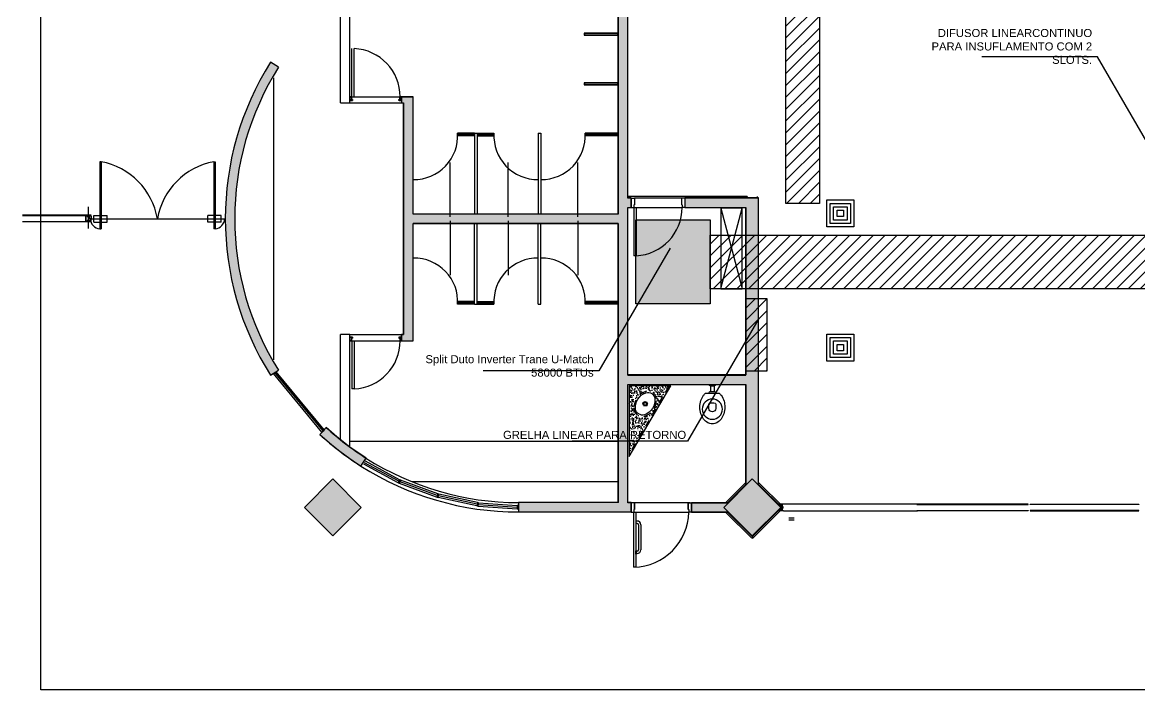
# Model space of a CAD drawing. Header units: millimetres. Extents: x 182 to 575, y -105 to 95.
# Drawn here: x 301.66 to 318.31, y -104.97 to -95.02 of the extents above; entities that cross this region are included whole.
import ezdxf

# ---------------------------------------------------------------- set-up
doc = ezdxf.new("R2010")
doc.units = ezdxf.units.MM
doc.header["$MEASUREMENT"] = 0
doc.linetypes.add('DASHED', pattern=[0.75, 0.5, -0.25])
doc.layers.add('ar condicionado', color=160, linetype='Continuous')
doc.layers.add('base', color=253, linetype='Continuous')
doc.styles.add('ARIAL', font='arial.ttf')
pattern_1 = [(45, (0, -100), (-0.088388348, 0.088388348), [])]

# ---------------------------------------------------------------- blocks, each defined once
blk = doc.blocks.new('XR_BL2_AND_MON-REV15$0$P50X50')
at = {"layer": 'base'}
blk.add_hatch(color=256, dxfattribs=at).paths.add_polyline_path([(0, -0.424), (0.424, 0), (0, 0.424), (-0.424, 0)])
at = {"layer": 'base', "linetype": 'ByBlock'}
blk.add_lwpolyline([(0, -0.424), (0.424, 0), (0, 0.424), (-0.424, 0)], close=True, dxfattribs=at)
blk = doc.blocks.new('XR_BL2_AND_MON-REV15$0$PILAR 60X60_45')
at = {"layer": 'base'}
blk.add_blockref('XR_BL2_AND_MON-REV15$0$P50X50', (0, 0), dxfattribs=at)
blk = doc.blocks.new('XR_BL2_AND_MON-REV15$0$P8014PL')
at = {"layer": 'base'}
for p, q in [((-0.075, 0.14), (-0.075, 0.859)), ((-0.075, 0.859), (-0.04, 0.859)), ((-0.04, 0.14), (-0.04, 0.859)), ((-0.8, 0), (-0.8, 0.14)), ((-0.8, 0.14), (-0.76, 0.14)), ((-0.8, 0), (-0.75, 0)), ((-0.76, 0.1), (-0.76, 0.14)), ((-0.76, 0.1), (-0.75, 0.1)), ((-0.75, 0), (-0.75, 0.1)), ((-0.04, 0.14), (-0.075, 0.14)), ((-0.05, 0), (-0.05, 0.1)), ((-0.04, 0.1), (-0.05, 0.1)), ((0, 0), (-0.05, 0)), ((-0.04, 0.1), (-0.04, 0.14)), ((0, 0.14), (-0.04, 0.14)), ((0, 0), (0, 0.14))]:
    blk.add_line(p, q, dxfattribs=at)
blk.add_arc((-0.04, 0.14), 0.72, 92.7863, 180, dxfattribs=at)
blk = doc.blocks.new('BAC-PL2')
for p, q in [((0, 0), (0.005, 0)), ((0.025, 0.025), (0.105, 0.025)), ((0.025, -0.025), (0.105, -0.025))]:
    blk.add_line(p, q)
for points in [[(0.13, 0.1), (0.13, -0.1, 0.056984), (0.163, -0.131, 0.085116), (0.249, -0.174, 0.090221), (0.34, -0.185, 0.074494), (0.439, -0.17, 0.085116), (0.517, -0.131, 0.106255), (0.572, -0.068, 0.128271), (0.59, 0, 0.128271), (0.572, 0.068, 0.106255), (0.517, 0.131, 0.085116), (0.439, 0.17, 0.074494), (0.34, 0.185, 0.074494), (0.241, 0.17, 0.085116), (0.163, 0.131, 0.056984)], [(0.295, 0.05, 0.326276), (0.281, 0.04, 0.155871), (0.281, -0.04, 0.326276), (0.295, -0.05), (0.36, -0.05, 1), (0.36, 0.05)]]:
    blk.add_lwpolyline(points, format="xyb", close=True)
for points in [[(0, -0.05, 0.414214), (0.025, -0.025), (0.025, 0.025, 0.414483), (0, 0.05)], [(0.13, 0.05, 0.414483), (0.105, 0.025), (0.105, -0.025, 0.414214), (0.13, -0.05)]]:
    blk.add_lwpolyline(points, format="xyb")
blk.add_circle((0.37, 0), 0.15)
blk = doc.blocks.new('GRELHA AR')
at = {"layer": 'ar condicionado', "color": 1}
for points in [[(-0.2, 0.2), (0.2, 0.2), (0.2, -0.2), (-0.2, -0.2)], [(-0.15, 0.15), (0.15, 0.15), (0.15, -0.15), (-0.15, -0.15)], [(-0.1, 0.1), (0.1, 0.1), (0.1, -0.1), (-0.1, -0.1)], [(-0.046, 0.046), (0.046, 0.046), (0.046, -0.046), (-0.046, -0.046)]]:
    blk.add_lwpolyline(points, close=True, dxfattribs=at)

msp = doc.modelspace()

# ---------------------------------------------------------------- hatches: boundary and pattern name
at = {"layer": 'ar condicionado'}
h = msp.add_hatch(dxfattribs=at)
h.set_pattern_fill('ANSI31', color=256)
h.set_pattern_definition(pattern_1)
h.paths.add_polyline_path([(338.166, -91.852), (313.543, -91.852, 0.414214), (313.043, -92.352), (313.043, -92.652), (313.043, -93.731), (313.543, -94.593), (313.543, -92.652), (338.166, -92.652)])
h.paths.add_polyline_path([(335.752, -92.406), (336.33, -92.406), (336.33, -92.52), (335.752, -92.52)], flags=16)
h.paths.add_polyline_path([(313.543, -94.593), (313.043, -93.731), (313.043, -97.722), (313.543, -97.722)])
h.paths.add_polyline_path([(336.994, -92.652), (336.494, -92.652), (336.494, -97.932), (336.994, -97.932)])
h = msp.add_hatch(dxfattribs=at)
h.set_pattern_fill('ANSI31', color=256)
h.set_pattern_definition(pattern_1)
h.paths.add_polyline_path([(319.832, -98.594), (319.832, -98.194), (311.916, -98.194), (311.916, -98.994), (318.991, -98.994)])
h.paths.add_polyline_path([(318.991, -94.235), (318.591, -94.235), (318.591, -98.194), (318.991, -98.194)])
h.paths.add_polyline_path([(318.991, -98.994), (318.591, -98.994), (318.591, -101.499), (318.991, -101.499)])
h.paths.add_polyline_path([(325.241, -98.244), (325.241, -94.235), (324.841, -94.235), (324.841, -98.194), (319.832, -98.194), (319.832, -98.594), (324.891, -98.594, 0.414214)])
h = msp.add_hatch(color=256, dxfattribs=at)
h.dxf.hatch_style = 1
h.paths.add_polyline_path([(311.916, -97.969), (311.916, -99.219), (310.804, -99.219), (310.804, -97.969)])
at = {"layer": 'ar condicionado', "true_color": 0x139b48}
h = msp.add_hatch(dxfattribs=at)
h.set_pattern_fill('ANSI31', color=114)
h.set_pattern_definition([(45, (1.02373, -103.8213), (-0.08838835, 0.08838835), [])])
h.paths.add_polyline_path([(312.446, -100.218), (312.764, -100.218), (312.764, -99.146), (312.446, -99.146)])
at = {"layer": 'base'}
for points in [[(307.486, -97.881), (307.486, -96.134), (307.316, -96.134), (307.316, -96.224), (307.346, -96.224), (307.346, -99.678), (307.316, -99.678), (307.316, -99.768), (307.486, -99.768), (307.486, -98.021), (310.545, -98.021), (310.545, -102.181), (309.058, -102.181), (309.058, -102.321), (310.735, -102.321), (310.735, -102.181), (310.685, -102.181), (310.685, -100.419), (312.446, -100.419), (312.446, -101.922), (312.541, -101.827), (312.636, -101.922), (312.636, -97.641), (311.535, -97.641), (311.535, -97.781), (312.446, -97.781), (312.446, -100.279), (310.685, -100.279), (310.685, -97.781), (310.735, -97.781), (310.735, -97.641), (310.685, -97.641), (310.685, -93.721), (312.187, -93.721), (312.117, -93.651), (312.187, -93.581), (309.058, -93.581), (309.058, -93.721), (310.545, -93.721), (310.545, -97.881)], [(305.363, -100.284), (305.481, -100.209, -0.289245), (305.481, -95.693), (305.363, -95.618, 0.289245)], [(306.709, -101.636), (306.785, -101.518), (306.545, -101.354), (306.349, -101.199), (306.193, -101.063), (306.098, -101.166), (306.274, -101.32), (306.393, -101.415), (306.545, -101.526)], [(311.635, -102.183), (311.635, -102.323), (312.187, -102.323), (312.117, -102.253), (312.187, -102.183)], [(312.915, -102.203), (312.965, -102.253), (312.915, -102.303), (313.001, -102.303), (313.001, -102.203)]]:
    msp.add_hatch(color=256, dxfattribs=at).paths.add_polyline_path(points)
h = msp.add_hatch(dxfattribs=at)
h.set_pattern_fill('AR-CONC', color=256, scale=0.0125, angle=90, style=0)
h.set_pattern_definition([(40, (276.510455, -114.487), (-0.00784402, 0.08965752), [0.009375, -0.103125]), (95, (276.510455, -114.487), (0.09402402, -0.01734392), [0.0075, -0.0825]), (349.5486, (276.5098, -114.47953), (0.08617994, 0.07231367), [0.00796752, -0.08764276]), (43.8158, (276.53545, -114.487), (-0.02068988, 0.13340513), [0.0140625, -0.1546875]), (353.3644, (276.53373, -114.47588), (0.12176473, 0.11683284), [0.0119513, -0.13146412]), (98.8158, (276.53545, -114.487), (0.1217648, 0.11683274), [0.01125, -0.12375]), (69, (276.529205, -114.4745), (-0.05032736, 0.07461338), [0.009375, -0.103125]), (124, (276.529205, -114.4745), (0.09064376, 0.03041442), [0.0075, -0.0825]), (18.5486, (276.52501, -114.46828), (0.04031631, 0.10502783), [0.00796752, -0.08764276]), (52.5, (276.510455, -114.487), (0.041611732, 0.001519982), [0, -0.0815, 0, -0.08375, 0, -0.0828125]), (82.5, (276.510455, -114.487), (0.049301464, 0.03288369), [0, -0.04775, 0, -0.079625, 0, -0.0315625]), (122.5, (276.510455, -114.514874), (-0.00281936, 0.066727805), [0, -0.03125, 0, -0.0975, 0, -0.129375]), (132.5, (276.510455, -114.527374), (0.01251312, 0.07289827), [0, -0.040625, 0, -0.06475, 0, -0.091875])])
h.paths.add_polyline_path([(311.304, -100.439), (310.995, -100.965, 0.069439), (310.89, -101.144), (310.707, -101.456), (310.707, -100.439)])
h.paths.add_polyline_path([(310.783, -100.79, -0.359179), (310.952, -100.526, -0.472393), (311.112, -100.628, -0.358975), (310.943, -100.892, -0.471699)], flags=16)
h.paths.add_polyline_path([(310.804, -100.787, -0.000015), (310.804, -100.787, 0.471257), (310.936, -100.872, 0.359176), (311.091, -100.63, -0.358974), (310.936, -100.872, -0.471701)], flags=0)
h.paths.add_polyline_path([(310.914, -100.707, 1.732057), (310.965, -100.68, 0.577348)], flags=0)
h.paths.add_polyline_path([(310.928, -100.697, 1), (310.966, -100.721, 1)], flags=0)
h.paths.add_polyline_path([(310.773, -100.589, 1), (310.773, -100.624, 1)], flags=16)

# ---------------------------------------------------------------- linework, layer by layer
at = {"layer": 'ar condicionado', "color": 7}
for p, q in [((317.684, -95.536), (315.962, -95.536)), ((318.746, -97.367), (317.684, -95.536)), ((311.316, -98.387), (310.255, -100.218)), ((312.64, -99.436), (311.578, -101.267)), ((310.255, -100.218), (308.533, -100.218)), ((311.578, -101.267), (309.856, -101.267))]:
    msp.add_line(p, q, dxfattribs=at)
at = {"layer": 'ar condicionado'}
for points in [[(313.543, -92.656), (313.543, -97.722), (313.043, -97.722), (313.043, -92.656)], [(318.991, -98.994), (311.916, -98.994), (311.916, -98.194), (324.791, -98.194)]]:
    msp.add_lwpolyline(points, dxfattribs=at)
msp.add_lwpolyline([(311.916, -97.969), (311.916, -99.219), (310.804, -99.219), (310.804, -97.969)], close=True, dxfattribs=at)
at = {"layer": 'ar condicionado', "color": 114, "true_color": 0x139b48}
msp.add_lwpolyline([(312.446, -100.218), (312.764, -100.218), (312.764, -99.146), (312.446, -99.146)], close=True, dxfattribs=at)
at = {"layer": 'base'}
for p, q in [((310.545, -97.883, 195.166), (310.545, -93.723, 195.166)), ((310.685, -97.643, 195.166), (310.685, -93.723, 195.166)), ((306.546, -96.224, 195.166), (306.546, -94.548, 195.166)), ((306.406, -96.224, 195.166), (306.406, -94.656, 195.166)), ((306.574, -96.134, 195.166), (306.574, -95.415, 195.166)), ((306.609, -96.134, 195.166), (306.609, -95.415, 195.166)), ((305.481, -95.693, 195.166), (305.363, -95.618, 195.166)), ((305.408, -95.849), (305.408, -100.055)), ((306.406, -96.224, 195.166), (306.546, -96.224, 195.166)), ((306.546, -96.134, 195.166), (307.316, -96.134, 195.166)), ((306.546, -96.224, 195.166), (307.316, -96.224, 195.166)), ((306.574, -96.134, 195.166), (306.609, -96.134, 195.166)), ((307.316, -96.134, 195.166), (307.486, -96.134, 195.166)), ((307.316, -96.134, 195.166), (307.316, -96.224, 195.166)), ((307.316, -96.224, 195.166), (307.346, -96.224, 195.166)), ((307.346, -99.678, 195.166), (307.346, -96.224, 195.166)), ((307.486, -97.881, 195.166), (307.486, -96.134, 195.166)), ((308.401, -96.676, 23.736), (308.15, -96.676, 17.11)), ((308.401, -96.696, 23.736), (308.151, -96.696, 17.135)), ((308.401, -96.716, 23.736), (308.151, -96.716, 17.143)), ((308.401, -96.676, 23.736), (308.401, -97.876, 23.736)), ((308.401, -96.676, 23.736), (308.441, -96.676, 23.736)), ((308.441, -96.676, 23.736), (308.692, -96.676, 17.11)), ((308.441, -96.676, 23.736), (308.441, -97.876, 23.736)), ((308.441, -96.696, 23.736), (308.691, -96.696, 17.135)), ((308.441, -96.716, 23.736), (308.691, -96.716, 17.143)), ((309.351, -96.676, 23.736), (309.351, -97.876, 23.736)), ((309.351, -96.676, 23.736), (309.391, -96.676, 23.736)), ((309.391, -96.676, 23.736), (309.391, -97.876, 23.736)), ((310.54, -96.676, -67.537), (310.05, -96.676, -80.473)), ((310.54, -96.696, -67.537), (310.051, -96.696, -80.448)), ((310.54, -96.716, -67.537), (310.051, -96.716, -80.44)), ((302.817, -97.101, 172.289), (302.817, -98.101, 172.289)), ((302.837, -97.101, 172.289), (302.817, -97.101, 172.289)), ((302.837, -97.101, 172.289), (302.837, -98.101, 172.289)), ((304.517, -97.101, 172.289), (304.517, -98.101, 172.289)), ((304.517, -97.101, 172.289), (304.537, -97.101, 172.289)), ((304.537, -97.101, 172.289), (304.537, -98.101, 172.289)), ((310.735, -97.643, 195.166), (310.685, -97.643, 195.166)), ((312.466, -97.619, 195.166), (310.69, -97.619, 195.166)), ((310.735, -97.783, 195.166), (310.735, -97.643, 195.166)), ((311.485, -97.643, 195.166), (310.785, -97.643, 195.166)), ((312.636, -97.643, 195.166), (311.535, -97.643, 195.166)), ((311.535, -97.643, 195.166), (311.535, -97.783, 195.166)), ((312.466, -97.619, 195.166), (312.466, -97.643, 195.166)), ((312.616, -97.619, 195.166), (312.616, -97.643, 195.166)), ((312.636, -101.924, 195.166), (312.636, -97.643, 195.166)), ((301.664, -97.891, -112.899), (302.689, -97.891, 195.164)), ((301.664, -97.901, -112.899), (302.689, -97.901, 195.164)), ((302.61, -97.901, -22.877), (302.629, -97.901, -22.877)), ((302.61, -97.907, -22.877), (302.61, -97.901, -22.877)), ((302.623, -97.901, -22.877), (302.629, -97.901, -22.877)), ((302.629, -97.907, -22.877), (302.629, -97.901, -22.877)), ((302.64, -97.901, -22.877), (302.64, -97.891, -22.877)), ((302.64, -97.896, -22.877), (302.64, -97.892, -22.877)), ((302.644, -97.907, -22.877), (302.64, -97.892, -22.877)), ((302.649, -98.094, -22.877), (302.649, -97.773, -22.877)), ((302.654, -97.907, -22.877), (302.657, -97.892, -22.877)), ((302.657, -97.901, -22.877), (302.657, -97.891, -22.877)), ((302.657, -97.896, -22.877), (302.657, -97.892, -22.877)), ((302.675, -97.901, -22.877), (302.668, -97.901, -22.877)), ((302.668, -97.907, -22.877), (302.668, -97.901, -22.877)), ((302.687, -97.901, -22.877), (302.668, -97.901, -22.877)), ((302.727, -98.001, 172.289), (302.727, -97.901, 172.289)), ((302.727, -97.901, 172.289), (302.927, -97.901, 172.289)), ((302.927, -98.001, 172.289), (302.927, -97.901, 172.289)), ((304.627, -97.901, 172.289), (304.427, -97.901, 172.289)), ((304.427, -98.001, 172.289), (304.427, -97.901, 172.289)), ((304.627, -98.001, 172.289), (304.627, -97.901, 172.289)), ((310.545, -97.881, 195.166), (307.486, -97.881, 195.166)), ((310.685, -97.783, 195.166), (310.735, -97.783, 195.166)), ((310.685, -100.282, 195.166), (310.685, -97.783, 195.166)), ((310.81, -97.783, 195.166), (311.495, -97.783, 195.166)), ((311.535, -97.783, 195.166), (312.446, -97.783, 195.166)), ((312.071, -98.991), (312.391, -97.791)), ((312.071, -97.791), (312.391, -98.991)), ((312.446, -100.282, 195.166), (312.446, -97.783, 195.166)), ((301.664, -97.991), (302.689, -97.991, 195.166)), ((302.611, -97.923, -22.877), (302.611, -97.93, -22.877)), ((302.612, -97.923, -22.877), (302.611, -97.923, -22.877)), ((302.611, -97.93, -22.877), (302.612, -97.93, -22.877)), ((302.611, -97.963, -22.877), (302.611, -97.97, -22.877)), ((302.612, -97.963, -22.877), (302.611, -97.963, -22.877)), ((302.611, -97.97, -22.877), (302.612, -97.97, -22.877)), ((302.612, -97.926, -22.877), (302.613, -97.926, -22.877)), ((302.612, -97.927, -22.877), (302.612, -97.926, -22.877)), ((302.613, -97.927, -22.877), (302.612, -97.927, -22.877)), ((302.612, -97.966, -22.877), (302.613, -97.966, -22.877)), ((302.612, -97.967, -22.877), (302.612, -97.966, -22.877)), ((302.613, -97.967, -22.877), (302.612, -97.967, -22.877)), ((302.613, -97.926, -22.877), (302.613, -97.924, -22.877)), ((302.613, -97.929, -22.877), (302.613, -97.927, -22.877)), ((302.613, -97.966, -22.877), (302.613, -97.964, -22.877)), ((302.613, -97.969, -22.877), (302.613, -97.967, -22.877)), ((302.629, -97.907, -22.877), (302.623, -97.907, -22.877)), ((302.629, -97.907, -22.877), (302.623, -97.907, -22.877)), ((302.625, -97.907, -22.877), (302.631, -97.907, -22.877)), ((302.637, -97.911, -22.877), (302.635, -97.911, -22.877)), ((302.637, -97.911, -22.877), (302.635, -97.911, -22.877)), ((302.635, -97.914, -22.877), (302.639, -97.914, -22.877)), ((302.635, -97.979, -22.877), (302.639, -97.98, -22.877)), ((302.637, -97.982, -22.877), (302.635, -97.982, -22.877)), ((302.637, -97.982, -22.877), (302.635, -97.982, -22.877)), ((302.638, -97.911, -22.877), (302.636, -97.909, -22.877)), ((302.637, -97.91, -22.877), (302.636, -97.909, -22.877)), ((302.636, -97.91, -22.877), (302.637, -97.909, -22.877)), ((302.636, -97.91, -22.877), (302.637, -97.909, -22.877)), ((302.636, -97.91, -22.877), (302.637, -97.909, -22.877)), ((302.636, -97.909, -22.877), (302.636, -97.909, -22.877)), ((302.638, -97.911, -22.877), (302.636, -97.909, -22.877)), ((302.637, -97.91, -22.877), (302.636, -97.909, -22.877)), ((302.636, -97.91, -22.877), (302.637, -97.909, -22.877)), ((302.636, -97.91, -22.877), (302.637, -97.909, -22.877)), ((302.636, -97.91, -22.877), (302.637, -97.909, -22.877)), ((302.636, -97.909, -22.877), (302.636, -97.909, -22.877)), ((302.637, -97.91, -22.877), (302.636, -97.91, -22.877)), ((302.636, -97.91, -22.877), (302.636, -97.91, -22.877)), ((302.637, -97.91, -22.877), (302.636, -97.91, -22.877)), ((302.636, -97.91, -22.877), (302.636, -97.91, -22.877)), ((302.638, -97.982, -22.877), (302.636, -97.985, -22.877)), ((302.638, -97.982, -22.877), (302.636, -97.985, -22.877)), ((302.637, -97.983, -22.877), (302.636, -97.984, -22.877)), ((302.637, -97.983, -22.877), (302.636, -97.984, -22.877)), ((302.636, -97.983, -22.877), (302.636, -97.984, -22.877)), ((302.636, -97.983, -22.877), (302.637, -97.985, -22.877)), ((302.637, -97.983, -22.877), (302.636, -97.984, -22.877)), ((302.637, -97.983, -22.877), (302.636, -97.984, -22.877)), ((302.636, -97.983, -22.877), (302.636, -97.984, -22.877)), ((302.636, -97.983, -22.877), (302.637, -97.985, -22.877)), ((302.636, -97.984, -22.877), (302.637, -97.985, -22.877)), ((302.636, -97.984, -22.877), (302.637, -97.985, -22.877)), ((302.636, -97.984, -22.877), (302.636, -97.985, -22.877)), ((302.636, -97.984, -22.877), (302.637, -97.985, -22.877)), ((302.636, -97.984, -22.877), (302.637, -97.985, -22.877)), ((302.636, -97.984, -22.877), (302.636, -97.985, -22.877)), ((302.639, -97.911, -22.877), (302.637, -97.909, -22.877)), ((302.639, -97.911, -22.877), (302.637, -97.909, -22.877)), ((302.637, -97.911, -22.877), (302.64, -97.909, -22.877)), ((302.637, -97.911, -22.877), (302.639, -97.909, -22.877)), ((302.637, -97.911, -22.877), (302.639, -97.909, -22.877)), ((302.637, -97.91, -22.877), (302.638, -97.909, -22.877)), ((302.637, -97.91, -22.877), (302.638, -97.909, -22.877)), ((302.639, -97.911, -22.877), (302.637, -97.909, -22.877)), ((302.639, -97.911, -22.877), (302.637, -97.909, -22.877)), ((302.637, -97.911, -22.877), (302.64, -97.909, -22.877)), ((302.637, -97.911, -22.877), (302.639, -97.909, -22.877)), ((302.637, -97.911, -22.877), (302.639, -97.909, -22.877)), ((302.637, -97.91, -22.877), (302.638, -97.909, -22.877)), ((302.637, -97.91, -22.877), (302.638, -97.909, -22.877)), ((302.637, -97.911, -22.877), (302.637, -97.91, -22.877)), ((302.637, -97.911, -22.877), (302.637, -97.91, -22.877)), ((302.64, -97.911, -22.877), (302.637, -97.911, -22.877)), ((302.64, -97.911, -22.877), (302.637, -97.911, -22.877)), ((302.638, -97.911, -22.877), (302.637, -97.911, -22.877)), ((302.638, -97.911, -22.877), (302.637, -97.911, -22.877)), ((302.638, -97.911, -22.877), (302.637, -97.911, -22.877)), ((302.638, -97.911, -22.877), (302.637, -97.911, -22.877)), ((302.64, -97.982, -22.877), (302.637, -97.982, -22.877)), ((302.637, -97.982, -22.877), (302.637, -97.983, -22.877)), ((302.64, -97.982, -22.877), (302.637, -97.982, -22.877)), ((302.637, -97.982, -22.877), (302.637, -97.983, -22.877)), ((302.639, -97.982, -22.877), (302.637, -97.985, -22.877)), ((302.639, -97.982, -22.877), (302.637, -97.985, -22.877)), ((302.638, -97.982, -22.877), (302.637, -97.983, -22.877)), ((302.638, -97.982, -22.877), (302.637, -97.983, -22.877)), ((302.637, -97.982, -22.877), (302.64, -97.985, -22.877)), ((302.639, -97.982, -22.877), (302.637, -97.985, -22.877)), ((302.639, -97.982, -22.877), (302.637, -97.985, -22.877)), ((302.638, -97.982, -22.877), (302.637, -97.983, -22.877)), ((302.638, -97.982, -22.877), (302.637, -97.983, -22.877)), ((302.637, -97.982, -22.877), (302.64, -97.985, -22.877)), ((302.637, -97.983, -22.877), (302.639, -97.985, -22.877)), ((302.637, -97.983, -22.877), (302.639, -97.985, -22.877)), ((302.637, -97.983, -22.877), (302.638, -97.985, -22.877)), ((302.637, -97.983, -22.877), (302.638, -97.985, -22.877)), ((302.637, -97.983, -22.877), (302.639, -97.985, -22.877)), ((302.637, -97.983, -22.877), (302.639, -97.985, -22.877)), ((302.637, -97.983, -22.877), (302.638, -97.985, -22.877)), ((302.637, -97.983, -22.877), (302.638, -97.985, -22.877)), ((302.64, -97.911, -22.877), (302.638, -97.909, -22.877)), ((302.64, -97.911, -22.877), (302.638, -97.909, -22.877)), ((302.64, -97.911, -22.877), (302.638, -97.909, -22.877)), ((302.638, -97.911, -22.877), (302.64, -97.909, -22.877)), ((302.638, -97.911, -22.877), (302.64, -97.909, -22.877)), ((302.64, -97.911, -22.877), (302.638, -97.909, -22.877)), ((302.64, -97.911, -22.877), (302.638, -97.909, -22.877)), ((302.64, -97.911, -22.877), (302.638, -97.909, -22.877)), ((302.638, -97.911, -22.877), (302.64, -97.909, -22.877)), ((302.638, -97.911, -22.877), (302.64, -97.909, -22.877)), ((302.64, -97.982, -22.877), (302.638, -97.985, -22.877)), ((302.64, -97.982, -22.877), (302.638, -97.985, -22.877)), ((302.638, -97.982, -22.877), (302.64, -97.985, -22.877)), ((302.638, -97.982, -22.877), (302.64, -97.985, -22.877)), ((302.64, -97.982, -22.877), (302.638, -97.985, -22.877)), ((302.64, -97.982, -22.877), (302.638, -97.985, -22.877)), ((302.638, -97.982, -22.877), (302.64, -97.985, -22.877)), ((302.638, -97.982, -22.877), (302.64, -97.985, -22.877)), ((302.64, -97.983, -22.877), (302.638, -97.985, -22.877)), ((302.64, -97.983, -22.877), (302.638, -97.985, -22.877)), ((302.641, -97.91, -22.877), (302.639, -97.909, -22.877)), ((302.64, -97.91, -22.877), (302.639, -97.909, -22.877)), ((302.639, -97.911, -22.877), (302.641, -97.909, -22.877)), ((302.639, -97.911, -22.877), (302.641, -97.909, -22.877)), ((302.641, -97.91, -22.877), (302.639, -97.909, -22.877)), ((302.64, -97.91, -22.877), (302.639, -97.909, -22.877)), ((302.639, -97.911, -22.877), (302.641, -97.909, -22.877)), ((302.639, -97.911, -22.877), (302.641, -97.909, -22.877)), ((302.639, -97.914, -22.877), (302.643, -97.914, -22.877)), ((302.639, -97.98, -22.877), (302.643, -97.98, -22.877)), ((302.639, -97.982, -22.877), (302.641, -97.985, -22.877)), ((302.639, -97.982, -22.877), (302.641, -97.985, -22.877)), ((302.639, -97.982, -22.877), (302.641, -97.985, -22.877)), ((302.639, -97.982, -22.877), (302.641, -97.985, -22.877)), ((302.641, -97.983, -22.877), (302.639, -97.985, -22.877)), ((302.64, -97.983, -22.877), (302.639, -97.985, -22.877)), ((302.641, -97.983, -22.877), (302.639, -97.985, -22.877)), ((302.64, -97.983, -22.877), (302.639, -97.985, -22.877)), ((302.641, -97.91, -22.877), (302.64, -97.909, -22.877)), ((302.641, -97.91, -22.877), (302.64, -97.909, -22.877)), ((302.641, -97.91, -22.877), (302.64, -97.909, -22.877)), ((302.641, -97.91, -22.877), (302.64, -97.909, -22.877)), ((302.64, -97.91, -22.877), (302.64, -97.911, -22.877)), ((302.64, -97.91, -22.877), (302.64, -97.911, -22.877)), ((302.64, -97.91, -22.877), (302.641, -97.91, -22.877)), ((302.64, -97.91, -22.877), (302.641, -97.91, -22.877)), ((302.64, -97.911, -22.877), (302.64, -97.911, -22.877)), ((302.64, -97.911, -22.877), (302.64, -97.911, -22.877)), ((302.642, -97.911, -22.877), (302.64, -97.911, -22.877)), ((302.64, -97.911, -22.877), (302.64, -97.911, -22.877)), ((302.64, -97.911, -22.877), (302.64, -97.911, -22.877)), ((302.642, -97.911, -22.877), (302.64, -97.911, -22.877)), ((302.64, -97.983, -22.877), (302.64, -97.982, -22.877)), ((302.64, -97.983, -22.877), (302.64, -97.982, -22.877)), ((302.64, -97.982, -22.877), (302.64, -97.983, -22.877)), ((302.64, -97.982, -22.877), (302.64, -97.983, -22.877)), ((302.642, -97.982, -22.877), (302.64, -97.982, -22.877)), ((302.64, -97.982, -22.877), (302.64, -97.983, -22.877)), ((302.64, -97.982, -22.877), (302.64, -97.983, -22.877)), ((302.642, -97.982, -22.877), (302.64, -97.982, -22.877)), ((302.641, -97.983, -22.877), (302.64, -97.985, -22.877)), ((302.641, -97.983, -22.877), (302.64, -97.985, -22.877)), ((302.64, -97.983, -22.877), (302.641, -97.984, -22.877)), ((302.641, -97.983, -22.877), (302.64, -97.985, -22.877)), ((302.641, -97.983, -22.877), (302.64, -97.985, -22.877)), ((302.64, -97.983, -22.877), (302.641, -97.984, -22.877)), ((302.641, -97.909, -22.877), (302.641, -97.909, -22.877)), ((302.641, -97.91, -22.877), (302.641, -97.909, -22.877)), ((302.641, -97.909, -22.877), (302.641, -97.909, -22.877)), ((302.641, -97.91, -22.877), (302.641, -97.909, -22.877)), ((302.641, -97.91, -22.877), (302.641, -97.91, -22.877)), ((302.641, -97.91, -22.877), (302.641, -97.91, -22.877)), ((302.641, -97.983, -22.877), (302.641, -97.984, -22.877)), ((302.641, -97.983, -22.877), (302.641, -97.984, -22.877)), ((302.641, -97.984, -22.877), (302.641, -97.985, -22.877)), ((302.641, -97.984, -22.877), (302.641, -97.985, -22.877)), ((302.641, -97.984, -22.877), (302.641, -97.985, -22.877)), ((302.641, -97.984, -22.877), (302.641, -97.985, -22.877)), ((302.654, -97.907, -22.877), (302.644, -97.907, -22.877)), ((302.653, -97.913, -22.877), (302.653, -97.912, -22.877)), ((302.653, -97.912, -22.877), (302.653, -97.912, -22.877)), ((302.653, -97.913, -22.877), (302.653, -97.913, -22.877)), ((302.653, -97.914, -22.877), (302.653, -97.914, -22.877)), ((302.653, -97.914, -22.877), (302.653, -97.914, -22.877)), ((302.653, -97.914, -22.877), (302.653, -97.914, -22.877)), ((302.654, -97.912, -22.877), (302.654, -97.912, -22.877)), ((302.654, -97.912, -22.877), (302.656, -97.912, -22.877)), ((302.654, -97.914, -22.877), (302.661, -97.913, -22.877)), ((302.661, -97.913, -22.877), (302.654, -97.913, -22.877)), ((302.654, -97.913, -22.877), (302.654, -97.913, -22.877)), ((302.654, -97.914, -22.877), (302.654, -97.914, -22.877)), ((302.662, -97.915, -22.877), (302.653, -97.915, -22.877)), ((302.653, -97.915, -22.877), (302.653, -97.915, -22.877)), ((302.656, -97.91, -22.877), (302.656, -97.909, -22.877)), ((302.656, -97.909, -22.877), (302.656, -97.909, -22.877)), ((302.656, -97.909, -22.877), (302.656, -97.909, -22.877)), ((302.656, -97.909, -22.877), (302.659, -97.909, -22.877)), ((302.656, -97.911, -22.877), (302.656, -97.91, -22.877)), ((302.656, -97.91, -22.877), (302.656, -97.91, -22.877)), ((302.656, -97.91, -22.877), (302.656, -97.91, -22.877)), ((302.656, -97.91, -22.877), (302.656, -97.91, -22.877)), ((302.656, -97.91, -22.877), (302.656, -97.91, -22.877)), ((302.656, -97.927, -22.877), (302.671, -97.927, -22.877)), ((302.657, -97.927, -22.877), (302.657, -97.925, -22.877)), ((302.657, -97.925, -22.877), (302.657, -97.925, -22.877)), ((302.657, -97.927, -22.877), (302.657, -97.927, -22.877)), ((302.657, -97.929, -22.877), (302.657, -97.927, -22.877)), ((302.657, -97.927, -22.877), (302.658, -97.927, -22.877)), ((302.657, -97.929, -22.877), (302.657, -97.929, -22.877)), ((302.657, -97.951, 172.289), (304.688, -97.951, 195.166)), ((302.658, -97.924, -22.877), (302.658, -97.924, -22.877)), ((302.658, -97.924, -22.877), (302.659, -97.924, -22.877)), ((302.658, -97.927, -22.877), (302.658, -97.927, -22.877)), ((302.659, -97.93, -22.877), (302.658, -97.93, -22.877)), ((302.658, -97.93, -22.877), (302.658, -97.93, -22.877)), ((302.659, -97.909, -22.877), (302.659, -97.909, -22.877)), ((302.659, -97.909, -22.877), (302.659, -97.909, -22.877)), ((302.659, -97.909, -22.877), (302.66, -97.91, -22.877)), ((302.66, -97.91, -22.877), (302.659, -97.91, -22.877)), ((302.659, -97.91, -22.877), (302.659, -97.91, -22.877)), ((302.659, -97.91, -22.877), (302.659, -97.911, -22.877)), ((302.659, -97.924, -22.877), (302.659, -97.93, -22.877)), ((302.659, -97.926, -22.877), (302.66, -97.925, -22.877)), ((302.659, -97.926, -22.877), (302.659, -97.926, -22.877)), ((302.659, -97.926, -22.877), (302.659, -97.929, -22.877)), ((302.659, -97.928, -22.877), (302.659, -97.928, -22.877)), ((302.659, -97.929, -22.877), (302.66, -97.928, -22.877)), ((302.66, -97.91, -22.877), (302.66, -97.91, -22.877)), ((302.66, -97.91, -22.877), (302.66, -97.91, -22.877)), ((302.66, -97.912, -22.877), (302.662, -97.912, -22.877)), ((302.66, -97.925, -22.877), (302.66, -97.928, -22.877)), ((302.66, -97.926, -22.877), (302.661, -97.925, -22.877)), ((302.66, -97.926, -22.877), (302.66, -97.929, -22.877)), ((302.66, -97.926, -22.877), (302.66, -97.926, -22.877)), ((302.66, -97.929, -22.877), (302.661, -97.928, -22.877)), ((302.66, -97.928, -22.877), (302.66, -97.928, -22.877)), ((302.661, -97.913, -22.877), (302.661, -97.913, -22.877)), ((302.661, -97.913, -22.877), (302.661, -97.913, -22.877)), ((302.661, -97.913, -22.877), (302.661, -97.913, -22.877)), ((302.661, -97.913, -22.877), (302.661, -97.913, -22.877)), ((302.661, -97.913, -22.877), (302.661, -97.913, -22.877)), ((302.661, -97.925, -22.877), (302.661, -97.928, -22.877)), ((302.661, -97.926, -22.877), (302.662, -97.925, -22.877)), ((302.661, -97.926, -22.877), (302.662, -97.929, -22.877)), ((302.661, -97.926, -22.877), (302.661, -97.926, -22.877)), ((302.661, -97.928, -22.877), (302.661, -97.928, -22.877)), ((302.662, -97.912, -22.877), (302.662, -97.912, -22.877)), ((302.662, -97.912, -22.877), (302.662, -97.912, -22.877)), ((302.662, -97.912, -22.877), (302.662, -97.914, -22.877)), ((302.662, -97.914, -22.877), (302.662, -97.914, -22.877)), ((302.662, -97.915, -22.877), (302.662, -97.915, -22.877)), ((302.662, -97.925, -22.877), (302.662, -97.928, -22.877)), ((302.662, -97.926, -22.877), (302.663, -97.925, -22.877)), ((302.662, -97.926, -22.877), (302.663, -97.929, -22.877)), ((302.662, -97.926, -22.877), (302.662, -97.926, -22.877)), ((302.662, -97.929, -22.877), (302.662, -97.928, -22.877)), ((302.662, -97.928, -22.877), (302.663, -97.928, -22.877)), ((302.663, -97.926, -22.877), (302.664, -97.925, -22.877)), ((302.663, -97.925, -22.877), (302.663, -97.928, -22.877)), ((302.663, -97.926, -22.877), (302.663, -97.926, -22.877)), ((302.663, -97.926, -22.877), (302.663, -97.926, -22.877)), ((302.663, -97.926, -22.877), (302.664, -97.929, -22.877)), ((302.663, -97.928, -22.877), (302.663, -97.928, -22.877)), ((302.663, -97.928, -22.877), (302.664, -97.928, -22.877)), ((302.663, -97.929, -22.877), (302.663, -97.928, -22.877)), ((302.664, -97.925, -22.877), (302.664, -97.928, -22.877)), ((302.664, -97.926, -22.877), (302.665, -97.926, -22.877)), ((302.664, -97.929, -22.877), (302.664, -97.928, -22.877)), ((302.664, -97.928, -22.877), (302.665, -97.928, -22.877)), ((302.665, -97.926, -22.877), (302.665, -97.925, -22.877)), ((302.665, -97.925, -22.877), (302.665, -97.928, -22.877)), ((302.665, -97.926, -22.877), (302.666, -97.926, -22.877)), ((302.665, -97.926, -22.877), (302.665, -97.929, -22.877)), ((302.665, -97.929, -22.877), (302.665, -97.928, -22.877)), ((302.665, -97.928, -22.877), (302.666, -97.928, -22.877)), ((302.666, -97.926, -22.877), (302.666, -97.925, -22.877)), ((302.666, -97.925, -22.877), (302.666, -97.928, -22.877)), ((302.666, -97.926, -22.877), (302.667, -97.926, -22.877)), ((302.666, -97.926, -22.877), (302.666, -97.929, -22.877)), ((302.666, -97.929, -22.877), (302.666, -97.928, -22.877)), ((302.666, -97.928, -22.877), (302.667, -97.928, -22.877)), ((302.667, -97.926, -22.877), (302.667, -97.925, -22.877)), ((302.667, -97.925, -22.877), (302.668, -97.928, -22.877)), ((302.667, -97.926, -22.877), (302.668, -97.926, -22.877)), ((302.667, -97.926, -22.877), (302.667, -97.929, -22.877)), ((302.667, -97.929, -22.877), (302.668, -97.928, -22.877)), ((302.668, -97.926, -22.877), (302.668, -97.928, -22.877)), ((302.668, -97.928, -22.877), (302.668, -97.928, -22.877)), ((302.67, -97.907, -22.877), (302.676, -97.907, -22.877)), ((302.67, -97.907, -22.877), (302.689, -97.907, -22.877)), ((302.683, -97.966, -22.877), (302.683, -97.964, -22.877)), ((302.684, -97.966, -22.877), (302.683, -97.966, -22.877)), ((302.683, -97.967, -22.877), (302.684, -97.967, -22.877)), ((302.683, -97.969, -22.877), (302.683, -97.967, -22.877)), ((302.727, -98.001, 172.289), (302.927, -98.001, 172.289)), ((304.627, -98.001, 172.289), (304.427, -98.001, 172.289)), ((310.545, -98.021, 195.166), (307.486, -98.021, 195.166)), ((307.486, -99.768, 195.166), (307.486, -98.021, 195.166)), ((308.401, -99.226, 23.736), (308.401, -98.026, 23.736)), ((308.441, -99.226, 23.736), (308.441, -98.026, 23.736)), ((309.351, -99.226, 23.736), (309.351, -98.026, 23.736)), ((309.391, -99.226, 23.736), (309.391, -98.026, 23.736)), ((310.545, -102.183, 195.166), (310.545, -98.023, 195.166)), ((302.817, -98.101, 172.289), (302.837, -98.101, 172.289)), ((304.537, -98.101, 172.289), (304.517, -98.101, 172.289)), ((308.401, -99.226, 23.736), (308.15, -99.226, 17.11)), ((308.401, -99.186, 23.736), (308.151, -99.186, 17.143)), ((308.401, -99.206, 23.736), (308.151, -99.206, 17.135)), ((308.401, -99.226, 23.736), (308.441, -99.226, 23.736)), ((308.441, -99.186, 23.736), (308.691, -99.186, 17.143)), ((308.441, -99.206, 23.736), (308.691, -99.206, 17.135)), ((308.441, -99.226, 23.736), (308.692, -99.226, 17.11)), ((309.351, -99.226, 23.736), (309.391, -99.226, 23.736)), ((310.54, -99.226, -67.537), (310.05, -99.226, -80.473)), ((310.54, -99.186, -67.537), (310.051, -99.186, -80.44)), ((310.54, -99.206, -67.537), (310.051, -99.206, -80.448)), ((306.546, -99.678, 195.166), (306.406, -99.678, 195.166)), ((306.406, -101.246, -230.081), (306.406, -99.678, 195.166)), ((306.546, -101.354, -230.081), (306.546, -99.678, 195.166)), ((306.546, -99.678, 195.166), (307.316, -99.678, 195.166)), ((307.316, -99.768, 195.166), (307.316, -99.678, 195.166)), ((307.316, -99.678, 195.166), (307.346, -99.678, 195.166)), ((306.546, -99.768, 195.166), (307.316, -99.768, 195.166)), ((306.574, -99.768, 195.166), (306.574, -100.487, 195.166)), ((306.574, -99.768, 195.166), (306.609, -99.768, 195.166)), ((306.609, -99.768, 195.166), (306.609, -100.487, 195.166)), ((307.316, -99.768, 195.166), (307.486, -99.768, 195.166)), ((305.363, -100.284, 195.166), (305.481, -100.209, 195.166)), ((306.162, -101.096, 195.166), (305.447, -100.23, 195.166)), ((306.128, -101.133, 195.166), (305.405, -100.257, 195.166)), ((306.145, -101.114, 195.166), (305.426, -100.244, 195.166)), ((310.685, -100.282, 195.166), (312.446, -100.282, 195.166)), ((306.609, -100.487, 195.166), (306.574, -100.487, 195.166)), ((310.685, -102.183, 195.166), (310.685, -100.422, 195.166)), ((310.685, -100.422, 195.166), (312.446, -100.422, 195.166)), ((312.446, -101.924, 195.166), (312.446, -100.422, 195.166)), ((306.546, -101.268, 197.502), (310.54, -101.268, 197.502)), ((306.59, -101.268, 197.502), (309.351, -101.268, 197.502)), ((307.286, -101.841, 195.219), (306.776, -101.566, 195.219)), ((307.262, -101.885, 195.219), (306.752, -101.61, 195.219)), ((307.274, -101.863, 195.219), (306.764, -101.588, 195.219)), ((307.836, -102.099, 195.219), (307.284, -101.895, 195.219)), ((307.845, -102.076, 195.219), (307.292, -101.871, 195.219)), ((307.854, -102.052, 195.219), (307.301, -101.848, 195.219)), ((307.474, -101.868, 197.502), (309.351, -101.868, 197.502)), ((308.445, -102.182, 195.201), (307.87, -102.057, 195.219)), ((312.441, -101.915), (312.177, -102.178)), ((312.986, -102.26), (312.641, -101.915)), ((308.435, -102.231, 195.201), (307.859, -102.106, 195.219)), ((308.44, -102.207, 195.201), (307.864, -102.081, 195.219)), ((308.46, -102.209, 195.201), (309.038, -102.25, 191.941)), ((308.462, -102.184, 195.201), (309.04, -102.225, 191.941)), ((310.545, -102.181, 195.166), (309.058, -102.181, 195.166)), ((309.058, -102.181, 292.749), (309.058, -102.321, 292.749)), ((310.735, -102.183, 195.166), (310.685, -102.183, 195.166)), ((310.735, -102.323, 195.166), (310.735, -102.183, 195.166)), ((310.735, -102.323, 195.166), (310.735, -102.183, 195.166)), ((310.785, -102.183, 195.166), (310.785, -102.283, 195.166)), ((311.585, -102.183, 195.166), (311.585, -102.283, 195.166)), ((311.635, -102.323, 195.166), (311.635, -102.183, 195.166)), ((311.635, -102.183, 195.166), (312.187, -102.183, 195.166)), ((308.458, -102.234, 195.201), (309.036, -102.275, 191.941)), ((309.058, -102.321, 195.166), (310.735, -102.321, 195.166)), ((312.187, -102.323, 195.166), (311.635, -102.323, 195.166)), ((312.149, -102.328), (312.534, -102.713)), ((312.177, -102.328), (312.548, -102.699)), ((312.541, -102.692), (312.979, -102.253)), ((312.548, -102.713), (313, -102.26)), ((312.986, -102.26), (313, -102.246)), ((312.993, -102.253), (313, -102.26)), ((310.825, -102.456, 195.166), (310.81, -102.456, 195.166)), ((310.825, -102.491, 195.166), (310.81, -102.491, 195.166)), ((310.845, -102.511, 195.166), (310.845, -102.886, 195.166)), ((310.88, -102.511, 195.166), (310.88, -102.886, 195.166)), ((313.085, -102.407, 195.166), (313.165, -102.407, 195.166)), ((313.085, -102.437, 195.166), (313.165, -102.437, 195.166)), ((312.541, -102.706), (312.534, -102.713)), ((312.541, -102.706), (312.548, -102.699)), ((312.541, -102.706), (312.548, -102.713)), ((310.825, -102.906, 195.166), (310.81, -102.906, 195.166)), ((310.825, -102.941, 195.166), (310.81, -102.941, 195.166))]:
    msp.add_line(p, q, dxfattribs=at)
at = {"layer": 'base', "linetype": 'DASHED', "ltscale": 0.05}
msp.add_line((311.302, -100.439, 195.166), (310.705, -101.456, 195.166), dxfattribs=at)
at = {"layer": 'base', "color": 0}
msp.add_line((307.474, -101.868, 197.502), (310.54, -101.868, 197.502), dxfattribs=at)
at = {"layer": 'base', "linetype": 'ByBlock'}
for p, q in [((315.005, -102.203), (313.005, -102.203)), ((313.005, -102.303), (315.005, -102.303))]:
    msp.add_line(p, q, dxfattribs=at)
at = {"layer": 'base'}
for points in [[(348.455, -104.97), (301.939, -104.97), (301.939, -88.187), (348.455, -88.187)], [(310.035, -95.216), (310.545, -95.216), (310.545, -95.186), (310.035, -95.186)], [(310.04, -95.211), (310.54, -95.211), (310.54, -95.191), (310.04, -95.191)], [(310.035, -95.953), (310.545, -95.953), (310.545, -95.923), (310.035, -95.923)], [(310.04, -95.948), (310.54, -95.948), (310.54, -95.928), (310.04, -95.928)], [(311.325, -100.439), (310.705, -100.439), (310.705, -101.495)], [(306.709, -101.636), (306.785, -101.518), (306.545, -101.354), (306.349, -101.199), (306.193, -101.063), (306.098, -101.166), (306.274, -101.32), (306.393, -101.415), (306.545, -101.526)], [(307.302, -101.848), (307.284, -101.84), (307.264, -101.886), (307.282, -101.894)], [(307.871, -102.057), (307.852, -102.052), (307.838, -102.1), (307.858, -102.105)], [(308.463, -102.185), (308.444, -102.182), (308.437, -102.231), (308.457, -102.234)], [(309.058, -102.226), (309.038, -102.226), (309.038, -102.276), (309.058, -102.276)], [(309.058, -102.226), (309.038, -102.226), (309.038, -102.276), (309.058, -102.276)], [(311.635, -102.183), (311.635, -102.323), (312.187, -102.323), (312.117, -102.253), (312.187, -102.183)], [(316.651, -102.21), (316.651, -102.204), (314.994, -102.204), (314.994, -102.21)], [(316.681, -102.21), (316.681, -102.204), (318.301, -102.204), (318.301, -102.21)], [(310.775, -102.323), (310.805, -102.323), (310.805, -103.143), (310.775, -103.143)], [(316.651, -102.297), (316.651, -102.303), (314.994, -102.303), (314.994, -102.297)], [(316.681, -102.297), (316.681, -102.303), (318.301, -102.303), (318.301, -102.297)], [(310.81, -102.448), (310.805, -102.448), (310.805, -102.498), (310.81, -102.498)], [(310.81, -102.948), (310.805, -102.948), (310.805, -102.898), (310.81, -102.898)]]:
    msp.add_lwpolyline(points, close=True, dxfattribs=at)
for points in [[(310.545, -93.721), (310.545, -97.881), (307.486, -97.881), (307.486, -96.134), (307.316, -96.134), (307.316, -96.224), (307.346, -96.224), (307.346, -99.678), (307.316, -99.678), (307.316, -99.768), (307.486, -99.768), (307.486, -98.021), (310.545, -98.021), (310.545, -102.181), (309.058, -102.181), (309.058, -102.321), (310.735, -102.321), (310.735, -102.181), (310.685, -102.181), (310.685, -100.419), (312.446, -100.419), (312.446, -101.922), (312.541, -101.827), (312.636, -101.922), (312.636, -97.641), (311.535, -97.641), (311.535, -97.781), (312.446, -97.781), (312.446, -100.279), (310.685, -100.279), (310.685, -97.781), (310.735, -97.781), (310.735, -97.641), (310.685, -97.641), (310.685, -93.721)], [(312.391, -98.993), (312.391, -97.793), (312.071, -97.793), (312.071, -98.993), (312.391, -98.993)], [(302.637, -97.91), (302.636, -97.91), (302.636, -97.909), (302.641, -97.909), (302.641, -97.91), (302.64, -97.91)], [(302.637, -97.91), (302.636, -97.91), (302.636, -97.909), (302.641, -97.909), (302.641, -97.91), (302.64, -97.91)], [(302.637, -97.983), (302.636, -97.983), (302.636, -97.985), (302.641, -97.985), (302.641, -97.983), (302.64, -97.983)], [(302.637, -97.983), (302.636, -97.983), (302.636, -97.985), (302.641, -97.985), (302.641, -97.983), (302.64, -97.983)], [(312.441, -101.887), (312.149, -102.178)], [(312.441, -101.929), (312.541, -101.829), (312.641, -101.929)], [(313, -102.246), (312.641, -101.887)], [(310.785, -102.283), (310.785, -102.183), (310.735, -102.183), (310.735, -102.323), (310.775, -102.323)], [(311.615, -102.183), (310.785, -102.183)], [(311.585, -102.283), (311.585, -102.183), (311.635, -102.183), (311.635, -102.323), (311.595, -102.323)], [(312.187, -102.323), (312.117, -102.253), (312.187, -102.183)], [(313.001, -102.203), (312.915, -102.203)], [(312.915, -102.203), (312.965, -102.253), (312.915, -102.303)], [(313.005, -102.203), (312.915, -102.203)], [(310.785, -102.283), (310.775, -102.283), (310.775, -102.323)], [(310.785, -102.323), (311.595, -102.323)], [(311.585, -102.283), (311.595, -102.283), (311.595, -102.323)], [(313.001, -102.303), (312.915, -102.303)], [(313.005, -102.303), (312.915, -102.303)]]:
    msp.add_lwpolyline(points, dxfattribs=at)
for points in [[(306.584, -96.187, 0.414214), (306.586, -96.185), (306.586, -96.174, 0.414214), (306.584, -96.172), (306.572, -96.172, -0.414214), (306.571, -96.171), (306.571, -96.136, 0.414214), (306.569, -96.134), (306.552, -96.134, 0.414214), (306.551, -96.136), (306.551, -96.142), (306.552, -96.142), (306.552, -96.136, -0.414214), (306.552, -96.135), (306.569, -96.135, -0.414214), (306.57, -96.136), (306.57, -96.171, 0.414214), (306.572, -96.173), (306.584, -96.173, -0.414214), (306.585, -96.174), (306.585, -96.185, -0.414214), (306.584, -96.186), (306.552, -96.186, -0.414214), (306.552, -96.185), (306.552, -96.179), (306.551, -96.179), (306.551, -96.185, 0.414214), (306.552, -96.187)], [(307.277, -96.187, -0.414214), (307.276, -96.185), (307.276, -96.174, -0.414214), (307.277, -96.172), (307.29, -96.172, 0.414214), (307.291, -96.171), (307.291, -96.136, -0.414214), (307.292, -96.134), (307.309, -96.134, -0.414214), (307.311, -96.136), (307.311, -96.142), (307.31, -96.142), (307.31, -96.136, 0.414214), (307.309, -96.135), (307.292, -96.135, 0.414214), (307.292, -96.136), (307.292, -96.171, -0.414214), (307.29, -96.173), (307.277, -96.173, 0.414214), (307.277, -96.174), (307.277, -96.185, 0.414214), (307.277, -96.186), (307.309, -96.186, 0.414214), (307.31, -96.185), (307.31, -96.179), (307.311, -96.179), (307.311, -96.185, -0.414214), (307.309, -96.187)], [(306.584, -99.715, -0.414214), (306.586, -99.716), (306.586, -99.728, -0.414214), (306.584, -99.73), (306.572, -99.73, 0.414214), (306.571, -99.731), (306.571, -99.766, -0.414214), (306.569, -99.768), (306.552, -99.768, -0.414214), (306.551, -99.766), (306.551, -99.76), (306.552, -99.76), (306.552, -99.766, 0.414214), (306.552, -99.767), (306.569, -99.767, 0.414214), (306.57, -99.766), (306.57, -99.731, -0.414214), (306.572, -99.729), (306.584, -99.729, 0.414214), (306.585, -99.728), (306.585, -99.716, 0.414214), (306.584, -99.716), (306.552, -99.716, 0.414214), (306.552, -99.716), (306.552, -99.723), (306.551, -99.723), (306.551, -99.716, -0.414214), (306.552, -99.715)], [(307.277, -99.715, 0.414214), (307.276, -99.716), (307.276, -99.728, 0.414214), (307.277, -99.73), (307.29, -99.73, -0.414214), (307.291, -99.731), (307.291, -99.766, 0.414214), (307.292, -99.768), (307.309, -99.768, 0.414214), (307.311, -99.766), (307.311, -99.76), (307.31, -99.76), (307.31, -99.766, -0.414214), (307.309, -99.767), (307.292, -99.767, -0.414214), (307.292, -99.766), (307.292, -99.731, 0.414214), (307.29, -99.729), (307.277, -99.729, -0.414214), (307.277, -99.728), (307.277, -99.716, -0.414214), (307.277, -99.716), (307.309, -99.716, -0.414214), (307.31, -99.716), (307.31, -99.723), (307.311, -99.723), (307.311, -99.716, 0.414214), (307.309, -99.715)], [(310.963, -100.68, -1.732057), (310.912, -100.707, -0.577348)]]:
    msp.add_lwpolyline(points, format="xyb", close=True, dxfattribs=at)
at = {"layer": 'base', "ltscale": 0.2}
for points in [[(308.038, -97.922), (308.038, -97.595), (308.038, -97.11)], [(308.903, -97.922), (308.903, -97.595), (308.903, -97.11)], [(309.941, -97.922), (309.941, -97.595), (309.941, -97.11)], [(308.038, -97.98), (308.038, -98.307), (308.038, -98.792)], [(308.903, -97.98), (308.903, -98.307), (308.903, -98.792)], [(309.941, -97.98), (309.941, -98.307), (309.941, -98.792)]]:
    msp.add_lwpolyline(points, dxfattribs=at)
at = {"layer": 'base'}
for points in [[(302.611, -97.907), (302.644, -97.907), (302.644, -97.907), (302.644, -97.911), (302.644, -97.911), (302.641, -97.911, -1), (302.641, -97.91), (302.641, -97.91), (302.641, -97.909), (302.636, -97.909), (302.636, -97.91), (302.637, -97.91, -1), (302.637, -97.911), (302.634, -97.911), (302.634, -97.911, 0.414214), (302.632, -97.909), (302.612, -97.909, 0.414214), (302.61, -97.911), (302.61, -97.983, 0.414214), (302.612, -97.985), (302.634, -97.985), (302.634, -97.985), (302.634, -97.983), (302.634, -97.983, -0.419197), (302.634, -97.982), (302.637, -97.982, -1.022616), (302.637, -97.983), (302.636, -97.983), (302.636, -97.985), (302.641, -97.985), (302.641, -97.983), (302.641, -97.983, -1), (302.641, -97.982), (302.644, -97.982), (302.644, -97.982), (302.644, -97.987), (302.609, -97.987), (302.609, -97.987), (302.609, -97.905, -0.414214), (302.609, -97.905), (302.61, -97.905, -0.414214), (302.61, -97.905), (302.61, -97.906, 0.414214), (302.611, -97.907)], [(302.684, -97.984), (302.658, -97.984, -0.414214), (302.656, -97.982), (302.656, -97.979, 0.414214), (302.654, -97.977), (302.641, -97.977), (302.641, -97.974), (302.639, -97.974), (302.639, -97.977), (302.631, -97.976, 1.000008), (302.631, -97.979), (302.639, -97.979), (302.639, -97.979), (302.654, -97.979), (302.654, -97.986, 0.414214), (302.654, -97.987), (302.688, -97.987, 0.414214), (302.689, -97.986), (302.689, -97.95, 0.406616), (302.688, -97.95), (302.662, -97.95, -0.414214), (302.661, -97.949), (302.661, -97.915, 0.414214), (302.661, -97.915), (302.639, -97.915), (302.631, -97.915, 1.000008), (302.631, -97.918), (302.639, -97.917), (302.639, -97.92), (302.641, -97.92), (302.641, -97.917), (302.657, -97.917, -0.414214), (302.659, -97.919), (302.659, -97.952, 0.414214), (302.659, -97.953), (302.684, -97.953, -0.414214), (302.686, -97.955), (302.686, -97.982, -0.414214), (302.684, -97.984)], [(302.663, -97.943), (302.663, -97.918), (302.662, -97.918, -1), (302.662, -97.916), (302.663, -97.916), (302.663, -97.911), (302.66, -97.911, -0.414173), (302.659, -97.911), (302.659, -97.91), (302.66, -97.91, 0.585709), (302.66, -97.91), (302.66, -97.909, 0.26127), (302.659, -97.908), (302.656, -97.908, 0.253886), (302.656, -97.909), (302.655, -97.91, 0.595041), (302.655, -97.91), (302.656, -97.91), (302.656, -97.911, -0.414173), (302.656, -97.911), (302.654, -97.911, -0.414214), (302.654, -97.911), (302.654, -97.907, -0.414214), (302.654, -97.907), (302.688, -97.907, -0.414214), (302.689, -97.907), (302.689, -97.949, -0.414214), (302.688, -97.95), (302.663, -97.95, -0.414214), (302.663, -97.949), (302.663, -97.945), (302.662, -97.945, -1), (302.662, -97.943), (302.663, -97.943)], [(302.657, -97.91), (302.657, -97.911), (302.657, -97.911, 0.414214), (302.657, -97.912), (302.657, -97.912), (302.658, -97.912), (302.658, -97.912, 0.414214), (302.659, -97.911), (302.659, -97.911), (302.659, -97.91), (302.659, -97.91, 0.414214), (302.658, -97.91), (302.658, -97.91), (302.657, -97.91), (302.657, -97.91, 0.414214), (302.657, -97.91)], [(302.664, -97.91), (302.663, -97.91, -0.414214), (302.662, -97.91), (302.662, -97.909, -0.414214), (302.663, -97.908), (302.687, -97.908), (302.687, -97.948), (302.664, -97.948), (302.664, -97.91, 0.414214), (302.664, -97.91)], [(310.802, -100.787, -0.359169), (310.956, -100.546)], [(310.956, -100.546, -0.472527), (311.089, -100.63)], [(310.964, -100.721, -1), (310.926, -100.697)], [(310.926, -100.697, -1), (310.964, -100.721)], [(311.089, -100.63, -0.358974), (310.934, -100.872)], [(310.934, -100.872, -0.471701), (310.802, -100.787)]]:
    msp.add_lwpolyline(points, format="xyb", dxfattribs=at)
at = {"layer": 'base', "linetype": 'DASHED', "ltscale": 0.05}
for points in [[(310.781, -100.79, -0.359179), (310.95, -100.526)], [(310.95, -100.526, -0.472393), (311.11, -100.628)], [(311.11, -100.628, -0.358975), (310.941, -100.892)], [(310.941, -100.892, -0.471699), (310.781, -100.79)]]:
    msp.add_lwpolyline(points, format="xyb", dxfattribs=at)
at = {"layer": 'base'}
for centre, radius, start, end in [((306.574, -96.134), 0.72, 0, 87.2137), ((309.058, -97.951), 4.37, 147.7354, 212.2644), ((309.058, -97.951), 4.23, 147.7354, 212.2644), ((307.501, -96.716), 0.65, 269.1185, 3.5281), ((309.341, -96.716), 0.65, 176.4719, 270.8815), ((309.401, -96.716), 0.65, 269.1185, 3.5281), ((302.644, -98.132), 1.049, 9.9305, 79.3967), ((304.71, -98.132), 1.049, 100.6033, 170.0695), ((302.612, -97.924), 0.000869, 0, 90), ((302.612, -97.929), 0.000869, 270, 0), ((302.612, -97.964), 0.000869, 0, 90), ((302.612, -97.969), 0.000869, 270, 0), ((302.635, -97.913), 0.00157, 97.3776, 269.717), ((302.635, -97.981), 0.00157, 90.283, 262.6224), ((302.642, -97.913), 0.00144, 277.4115, 92.3804), ((302.642, -97.981), 0.00144, 267.6196, 82.5885), ((302.654, -97.912), 0.0003, 90, 180), ((302.654, -97.914), 0.0005, 0, 186.9198), ((302.654, -97.913), 0.0003, 180.0021, 273.0794), ((302.653, -97.914), 0.0003, 186.9236, 269.9998), ((302.656, -97.909), 0.000184, 90, 157.9808), ((302.656, -97.91), 0.000184, 165.0002, 270), ((302.656, -97.911), 0.0003, 270, 0), ((302.659, -97.909), 0.000184, 22.0224, 90), ((302.66, -97.911), 0.0003, 180, 270), ((302.66, -97.91), 0.000184, 270, 15.0025), ((302.661, -97.913), 0.0002, 273.5438, 0), ((302.661, -97.913), 0.0002, 0, 93.0775), ((302.662, -97.912), 0.0003, 0, 90), ((302.662, -97.914), 0.0003, 270, 360), ((302.827, -97.951), 0.15, 180, 266.1774), ((302.684, -97.964), 0.000869, 90, 180), ((302.684, -97.969), 0.000869, 180, 270), ((304.527, -97.951), 0.15, 273.8226, 0), ((307.501, -99.186), 0.65, 356.4719, 90.8815), ((309.341, -99.186), 0.65, 89.1185, 183.5281), ((309.401, -99.186), 0.65, 356.4719, 90.8815), ((306.574, -99.768), 0.72, 272.7863, 0), ((321.686, -115.423), 21.125, 137.1743, 137.554), ((309.056, -97.953), 4.227, 227.3622, 237.4978), ((309.065, -97.943), 4.381, 227.3703, 237.4759), ((309.058, -97.95), 4.231, 237.4965, 269.999), ((309.055, -97.96), 4.361, 237.4621, 270.0345), ((310.76, -102.307), 0.836, 271.0931, 358.9069), ((310.825, -102.511), 0.055, 0, 90), ((310.825, -102.511), 0.02, 0, 90), ((310.825, -102.886), 0.055, 270, 0), ((310.825, -102.886), 0.02, 270, 0)]:
    msp.add_arc(centre, radius, start, end, dxfattribs=at)
for centre, major_axis, start_param, end_param in [((302.658, -97.925), (0.000573, -0.000573), 2.356194, 3.926991), ((302.658, -97.929), (-0.000573, -0.000573), 5.497787, 7.068583)]:
    msp.add_ellipse(centre, major_axis=major_axis, ratio=1, start_param=start_param, end_param=end_param, dxfattribs=at)
for points, knots in [([(302.669, -97.927, -22.877), (302.669, -97.927, -22.877), (302.669, -97.927, -22.877), (302.669, -97.927, -22.877), (302.669, -97.927, -22.877), (302.669, -97.927, -22.877), (302.669, -97.927, -22.877), (302.669, -97.927, -22.877), (302.669, -97.927, -22.877), (302.668, -97.927, -22.877), (302.668, -97.927, -22.877), (302.668, -97.927, -22.877), (302.668, -97.927, -22.877), (302.668, -97.927, -22.877), (302.668, -97.927, -22.877), (302.668, -97.927, -22.877), (302.668, -97.927, -22.877), (302.668, -97.927, -22.877), (302.668, -97.927, -22.877), (302.668, -97.926, -22.877), (302.668, -97.926, -22.877), (302.668, -97.926, -22.877), (302.668, -97.926, -22.877), (302.668, -97.926, -22.877), (302.668, -97.926, -22.877), (302.668, -97.926, -22.877), (302.668, -97.926, -22.877), (302.668, -97.926, -22.877), (302.668, -97.926, -22.877), (302.668, -97.926, -22.877), (302.668, -97.926, -22.877), (302.667, -97.926, -22.877), (302.667, -97.926, -22.877), (302.667, -97.926, -22.877)], [0, 0, 0, 0, 0.051439, 0.072585, 0.094945, 0.148925, 0.177318, 0.208117, 0.229263, 0.263962, 0.286322, 0.316684, 0.341831, 0.370224, 0.385176, 0.410323, 0.432683, 0.466448, 0.484229, 0.519793, 0.54494, 0.583668, 0.608815, 0.635405, 0.653187, 0.684808, 0.766724, 0.798345, 0.829966, 0.855113, 0.870066, 0.927124, 1, 1, 1, 1]), ([(302.669, -97.927, -22.877), (302.669, -97.927, -22.877), (302.669, -97.927, -22.877), (302.669, -97.927, -22.877), (302.669, -97.927, -22.877), (302.669, -97.927, -22.877), (302.669, -97.927, -22.877), (302.669, -97.927, -22.877), (302.668, -97.927, -22.877), (302.668, -97.927, -22.877), (302.668, -97.928, -22.877), (302.668, -97.928, -22.877), (302.668, -97.928, -22.877), (302.668, -97.928, -22.877), (302.668, -97.928, -22.877), (302.668, -97.928, -22.877), (302.668, -97.928, -22.877), (302.668, -97.928, -22.877), (302.668, -97.928, -22.877), (302.668, -97.928, -22.877), (302.668, -97.928, -22.877), (302.668, -97.928, -22.877), (302.668, -97.928, -22.877), (302.668, -97.928, -22.877), (302.668, -97.928, -22.877)], [0, 0, 0, 0, 0.07678, 0.102261, 0.156401, 0.18506, 0.227914, 0.244954, 0.311716, 0.342019, 0.377118, 0.407421, 0.432902, 0.525013, 0.566753, 0.587018, 0.625497, 0.657854, 0.688156, 0.805193, 0.825457, 0.896684, 0.922166, 1, 1, 1, 1])]:
    msp.add_open_spline(points, degree=3, knots=knots, dxfattribs=at)
for p in [(302.827, -97.951, 172.289), (304.527, -97.951, 172.289)]:
    msp.add_point(p, dxfattribs=at)

# ---------------------------------------------------------------- block references
at = {"layer": 'ar condicionado'}
for p in [(313.853, -97.871, 97.583), (313.853, -99.871, 97.583)]:
    msp.add_blockref('GRELHA AR', p, dxfattribs=at)
at = {"layer": 'base'}
for name, p, rotation in [('XR_BL2_AND_MON-REV15$0$P8014PL', (310.735, -97.643, 195.166), 180), ('XR_BL2_AND_MON-REV15$0$PILAR 60X60_45', (306.291, -102.253), 89.99999999999999), ('XR_BL2_AND_MON-REV15$0$PILAR 60X60_45', (312.541, -102.253), 89.99999999999999)]:
    msp.add_blockref(name, p, dxfattribs=dict(at, rotation=rotation))
at = {"layer": 'base', "xscale": -1, "rotation": 90}
msp.add_blockref('BAC-PL2', (311.946, -100.419, 195.166), dxfattribs=at)

# ---------------------------------------------------------------- texts
at = {"layer": 'ar condicionado', "color": 3, "ltscale": 0.8, "char_height": 0.12, "width": 2.66698, "attachment_point": 3, "style": 'ARIAL'}
for s, insert in [('DIFUSOR LINEARCONTINUO PARA INSUFLAMENTO COM 2 SLOTS. ', (317.606, -95.122)), ('Split Duto Inverter Trane U-Match 58000 BTUs', (310.177, -99.984)), ('GRELHA LINEAR PARA RETORNO', (311.556, -101.112))]:
    msp.add_mtext(s, dxfattribs=dict(at, insert=insert))

doc.saveas('drawing.dxf')
